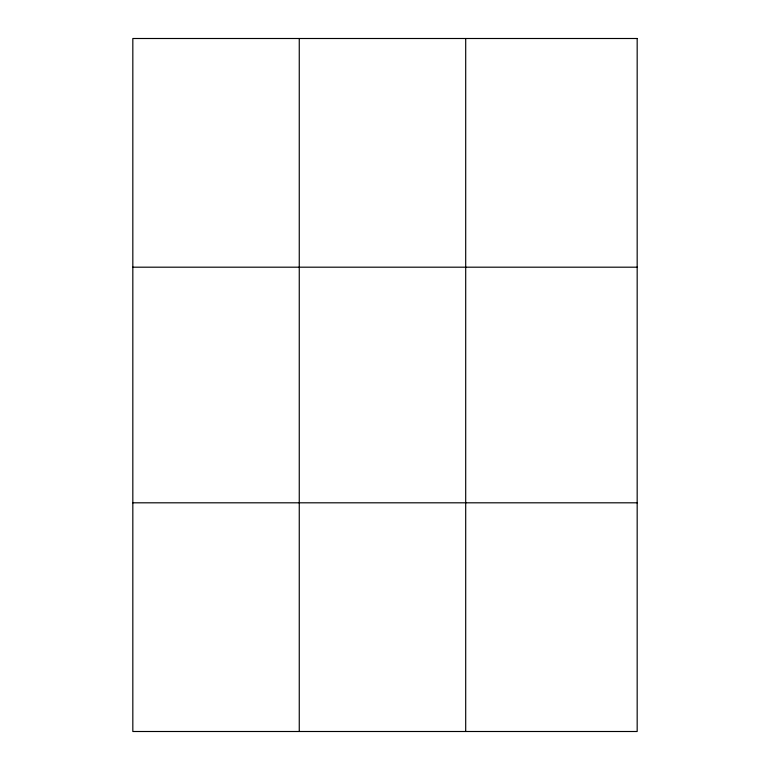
<?xml version="1.0" encoding="UTF-8"?>
<svg xmlns="http://www.w3.org/2000/svg" width="770" height="770" viewBox="0 0 770 770"><rect width="100%" height="100%" fill="white"/><g stroke="black" fill="none" stroke-linecap="round" stroke-linejoin="round"><path stroke-width="1.16" d="M299.261 731.5L299.261 38.5M465.696 731.5L465.696 38.5M132.825 267.19L637.175 267.19M132.825 502.81L637.175 502.81M637.175 38.5L637.175 731.5L132.825 731.5L132.825 38.5L637.175 38.5"/></g></svg>
